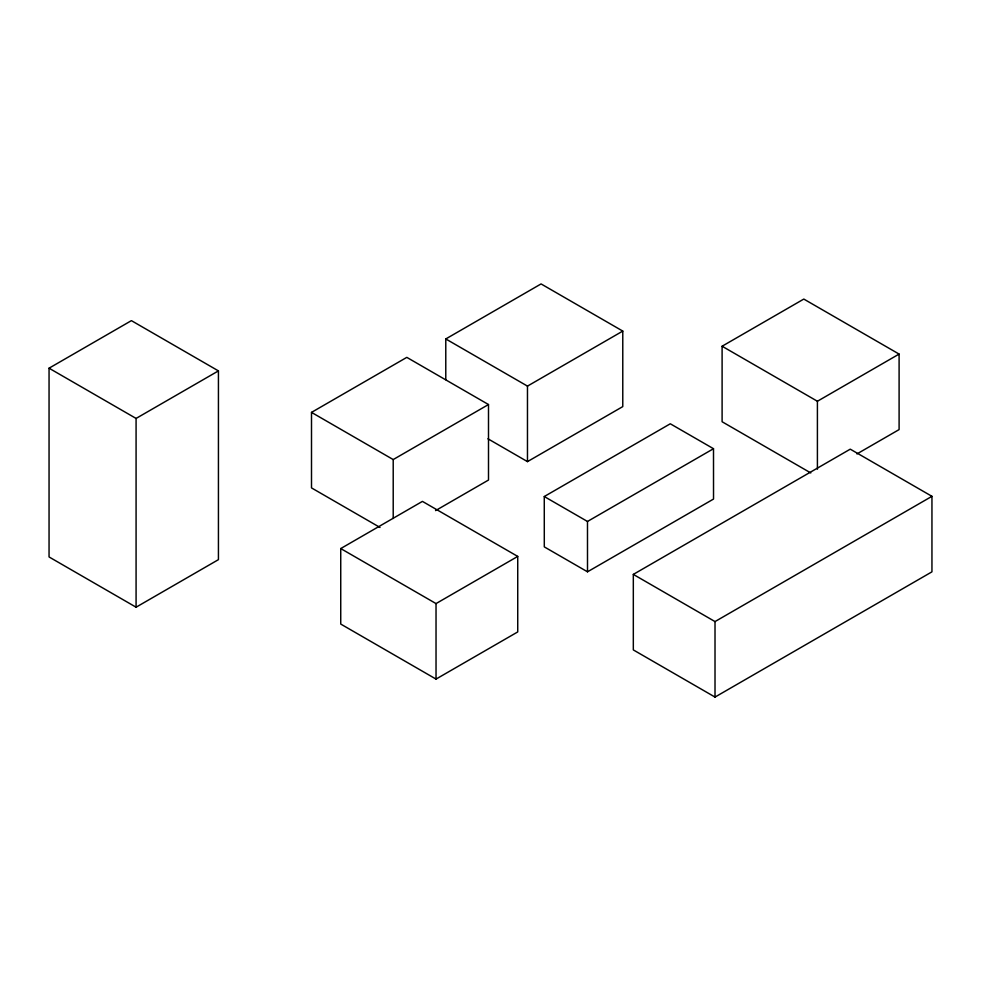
<?xml version="1.0" encoding="UTF-8"?>
<svg xmlns="http://www.w3.org/2000/svg" width="981" height="981" viewBox="0 0 981 981"><rect width="100%" height="100%" fill="white"/><g stroke="black" fill="none" stroke-linecap="round" stroke-linejoin="round"><path stroke-width="1.47" d="M49.05 368.194L131.405 320.64L218.432 370.892L218.432 559.648L136.077 607.202L49.05 556.95L49.05 368.194L136.077 418.433L218.432 370.892M380.027 527.459L311.504 487.9L311.504 412.388L406.808 357.366L488.501 404.54L488.501 480.04L435.564 510.611M445.779 379.721L445.779 338.948L541.071 283.926L622.776 331.088L622.776 406.6L527.471 461.622L487.937 438.789M311.504 412.388L393.209 459.562L488.501 404.54M445.779 338.948L527.471 386.109L622.776 331.088M340.738 548.563L422.431 501.389L517.735 556.411L517.735 631.923L436.03 679.085L340.738 624.063L340.738 548.563L436.03 603.585L517.735 556.411M810.784 472.94L722.102 421.744L722.102 346.232L803.807 299.07L899.099 354.08L899.099 429.592L856.928 453.933M544.271 496.533L670.293 423.78L713.506 448.709L713.53 499.059L587.509 571.813L544.296 546.883L544.271 496.533L587.484 521.463L713.506 448.709M722.102 346.232L817.406 401.254L899.099 354.08M633.321 574.4L850.257 449.163L931.95 496.325L931.95 571.837L715.014 697.074L633.321 649.913L633.321 574.4L715.014 621.574L931.95 496.325M587.484 521.463L587.509 571.813M817.406 401.254L817.406 469.212M715.014 621.574L715.014 697.074M527.471 386.109L527.471 461.622M436.03 603.585L436.03 679.085M393.209 459.562L393.209 518.459M136.077 418.433L136.077 607.202"/></g></svg>
